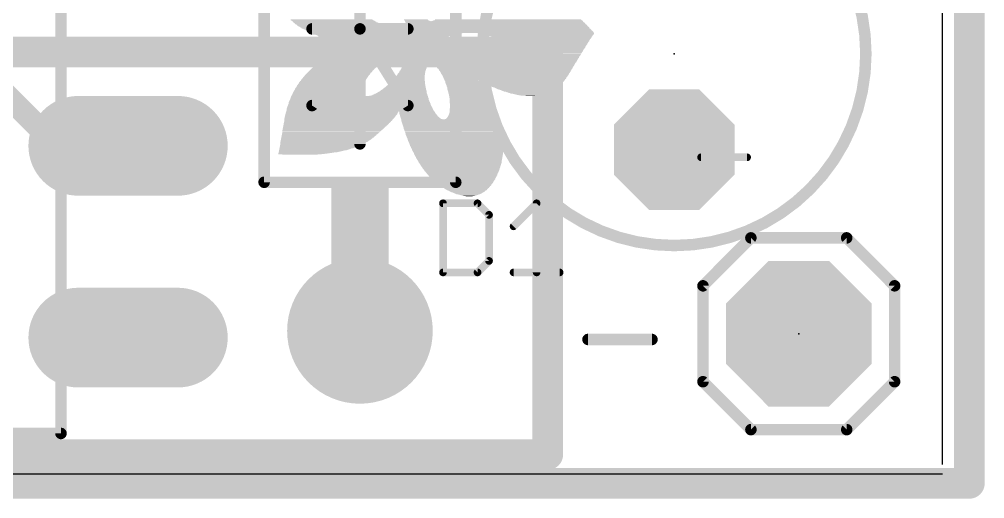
# Model space of a CAD drawing. Extents: x -0.5 to 33.7, y -0.3 to 25.8.
# Drawn here: x 20.94 to 33.73, y -0.33 to 6.02 of the extents above; entities that cross this region are included whole.
import ezdxf

# ---------------------------------------------------------------- set-up
doc = ezdxf.new("R2010")
doc.units = 0
for name, color, linetype in [('1', 12, 'CONTINUOUS'), ('16', 132, 'CONTINUOUS'), ('17', 110, 'CONTINUOUS'), ('20', 53, 'CONTINUOUS'), ('200', 4, 'CONTINUOUS'), ('21', 253, 'CONTINUOUS'), ('23', 53, 'CONTINUOUS'), ('25', 253, 'CONTINUOUS')]:
    doc.layers.add(name, color=color, linetype=linetype)

# ---------------------------------------------------------------- blocks, each defined once
blk = doc.blocks.new('RECT')
blk.add_solid([(-0.5, -0.5), (0.5, -0.5), (-0.5, 0.5), (0.5, 0.5)])
blk = doc.blocks.new('OCTAGONP')
at = {"const_width": 0.5}
blk.add_lwpolyline([(-0.25, -0.1036), (-0.25, 0.1036), (-0.1036, 0.25), (0.1036, 0.25), (0.25, 0.1036), (0.25, -0.1036), (0.1036, -0.25), (-0.1036, -0.25), (-0.25, -0.1036), (-0.25, 0.1036)], dxfattribs=at)
blk = doc.blocks.new('ROUNDP')
at = {"const_width": 0.5}
blk.add_lwpolyline([(0, -0.25, 1), (0, 0.25, 1), (0, -0.25)], format="xyb", dxfattribs=at)
blk = doc.blocks.new('LONGP100')
at = {"const_width": 1}
blk.add_lwpolyline([(-0.5, 0), (0.5, 0)], dxfattribs=at)
at = {"const_width": 0.5}
for points in [[(-0.5, 0.25, 1), (-0.5, -0.25)], [(0.5, -0.25, 1), (0.5, 0.25)]]:
    blk.add_lwpolyline(points, format="xyb", dxfattribs=at)

msp = doc.modelspace()

# ---------------------------------------------------------------- linework, layer by layer
at = {"layer": '1'}
for points, const_width in [([(33.528, 7.366), (33.528, -0.127)], 0.4064), ([(20.193, 5.588), (21.463, 4.318)], 0.3048), ([(22.4028, 4.318), (22.3774, 4.3434)], 0.3048), ([(21.463, 4.318), (22.4028, 4.318)], 0.3048), ([(22.4028, 4.318), (22.606, 4.318)], 0.3048), ([(33.528, -0.127), (-0.254, -0.127)], 0.4064)]:
    msp.add_lwpolyline(points, dxfattribs=dict(at, const_width=const_width))
for points, const_width in [([(22.4313, 4.3973, 1), (22.3235, 4.2895)], 0.1524), ([(21.463, 4.3942, 1), (21.463, 4.2418)], 0.1524), ([(21.4091, 4.2641, 1), (21.5169, 4.3719)], 0.1524), ([(22.4028, 4.3942, 1), (22.4028, 4.2418)], 0.1524), ([(22.3489, 4.2641, 1), (22.4567, 4.3719)], 0.1524), ([(22.4028, 4.2418, 1), (22.4028, 4.3942)], 0.1524), ([(22.606, 4.2418, 1), (22.606, 4.3942)], 0.1524), ([(33.528, -0.2286, 1), (33.528, -0.0254)], 0.2032), ([(33.4264, -0.127, 1), (33.6296, -0.127)], 0.2032)]:
    msp.add_lwpolyline(points, format="xyb", dxfattribs=dict(at, const_width=const_width))
at = {"layer": '16', "const_width": 0.4064}
for points in [[(8.89, 5.588), (27.94, 5.588)], [(27.94, 5.588), (27.94, 0.254)], [(27.94, 0.254), (8.89, 0.254)]]:
    msp.add_lwpolyline(points, dxfattribs=at)
at = {"layer": '16', "const_width": 0.2032}
for points in [[(28.0416, 5.588, 1), (27.8384, 5.588)], [(27.94, 5.4864, 1), (27.94, 5.6896)], [(27.94, 0.1524, 1), (27.94, 0.3556)], [(27.8384, 0.254, 1), (28.0416, 0.254)]]:
    msp.add_lwpolyline(points, format="xyb", dxfattribs=at)
at = {"layer": '20'}
for p, q in [((33.1712, 0.124), (33.1712, 6.6404)), ((-0.0762, 0), (33.1724, 0))]:
    msp.add_line(p, q, dxfattribs=at)
at = {"layer": '21', "const_width": 0.1524}
for points in [[(21.4884, 0.5334), (21.4884, 10.6934)], [(24.1808, 3.8608), (24.1808, 7.9248)], [(26.7208, 7.9248), (26.7208, 3.8608)], [(25.4508, 6.5278), (25.4508, 5.8928)], [(24.8158, 4.8768), (25.4508, 5.8928)], [(25.4508, 5.8928), (24.8158, 5.8928)], [(25.4508, 5.8928), (25.4508, 4.3688)], [(25.4508, 5.8928), (26.0858, 4.8768)], [(26.0858, 5.8928), (25.4508, 5.8928)], [(26.0858, 4.8768), (24.8158, 4.8768)], [(24.1808, 3.8608), (26.7208, 3.8608)], [(30.6324, 3.1242), (29.9974, 2.4892)], [(30.6324, 3.1242), (31.9024, 3.1242)], [(31.9024, 3.1242), (32.5374, 2.4892)], [(29.9974, 2.4892), (29.9974, 1.2192)], [(32.5374, 2.4892), (32.5374, 1.2192)], [(28.4734, 1.7785), (29.3208, 1.7785)], [(29.9974, 1.2192), (30.6324, 0.5842)], [(32.5374, 1.2192), (31.9024, 0.5842)], [(31.9024, 0.5842), (30.6324, 0.5842)], [(21.4884, 0.5334), (19.5834, 0.5334)]]:
    msp.add_lwpolyline(points, dxfattribs=at)
at = {"layer": '21'}
for points, const_width in [([(29.6164, 3.0226, 1), (29.6164, 8.1026, 1), (29.6164, 3.0226)], 0.1524), ([(24.8158, 5.9309, 1), (24.8158, 5.8547)], 0.0762), ([(25.4889, 5.8928, 1), (25.4127, 5.8928)], 0.0762), ([(25.4831, 5.913, 1), (25.4185, 5.8726)], 0.0762), ([(25.4508, 5.9309, 1), (25.4508, 5.8547)], 0.0762), ([(25.4127, 5.8928, 1), (25.4889, 5.8928)], 0.0762), ([(25.4831, 5.8726, 1), (25.4185, 5.913)], 0.0762), ([(25.4508, 5.8547, 1), (25.4508, 5.9309)], 0.0762), ([(26.0858, 5.8547, 1), (26.0858, 5.9309)], 0.0762), ([(24.8158, 4.9149, 1), (24.8158, 4.8387)], 0.0762), ([(24.7835, 4.897, 1), (24.8481, 4.8566)], 0.0762), ([(26.0535, 4.8566, 1), (26.1181, 4.897)], 0.0762), ([(26.0858, 4.8387, 1), (26.0858, 4.9149)], 0.0762), ([(25.4127, 4.3688, 1), (25.4889, 4.3688)], 0.0762), ([(24.1808, 3.8989, 1), (24.1808, 3.8227)], 0.0762), ([(24.1427, 3.8608, 1), (24.2189, 3.8608)], 0.0762), ([(26.6827, 3.8608, 1), (26.7589, 3.8608)], 0.0762), ([(26.7208, 3.8227, 1), (26.7208, 3.8989)], 0.0762), ([(30.6324, 3.1623, 1), (30.6324, 3.0861)], 0.0762), ([(30.6593, 3.0973, 1), (30.6055, 3.1511)], 0.0762), ([(31.9293, 3.1511, 1), (31.8755, 3.0973)], 0.0762), ([(31.9024, 3.0861, 1), (31.9024, 3.1623)], 0.0762), ([(30.0355, 2.4892, 1), (29.9593, 2.4892)], 0.0762), ([(32.5755, 2.4892, 1), (32.4993, 2.4892)], 0.0762), ([(29.9705, 2.5161, 1), (30.0243, 2.4623)], 0.0762), ([(32.5105, 2.4623, 1), (32.5643, 2.5161)], 0.0762), ([(28.4734, 1.8166, 1), (28.4734, 1.7404)], 0.0762), ([(29.3208, 1.7404, 1), (29.3208, 1.8166)], 0.0762), ([(30.0243, 1.2461, 1), (29.9705, 1.1923)], 0.0762), ([(32.5643, 1.1923, 1), (32.5105, 1.2461)], 0.0762), ([(29.9593, 1.2192, 1), (30.0355, 1.2192)], 0.0762), ([(32.4993, 1.2192, 1), (32.5755, 1.2192)], 0.0762), ([(30.6324, 0.6223, 1), (30.6324, 0.5461)], 0.0762), ([(30.6055, 0.5573, 1), (30.6593, 0.6111)], 0.0762), ([(31.8755, 0.6111, 1), (31.9293, 0.5573)], 0.0762), ([(31.9024, 0.5461, 1), (31.9024, 0.6223)], 0.0762), ([(21.4503, 0.5334, 1), (21.5265, 0.5334)], 0.0762), ([(21.4884, 0.4953, 1), (21.4884, 0.5715)], 0.0762)]:
    msp.add_lwpolyline(points, format="xyb", dxfattribs=dict(at, const_width=const_width))
at = {"layer": '23'}
for p in [(25.4508, 5.8928), (29.6164, 5.5626), (31.2674, 1.8542)]:
    msp.add_point(p, dxfattribs=at)
at = {"layer": '25', "const_width": 0.1016}
for points in [[(29.972, 4.1914), (30.5821, 4.1914)], [(26.5516, 3.5822), (26.5516, 2.667)], [(27.0092, 3.5822), (26.5516, 3.5822)], [(27.1617, 3.4297), (27.0092, 3.5822)], [(27.4871, 3.2771), (27.7921, 3.5822)], [(27.7921, 3.5822), (27.7921, 2.667)], [(27.1617, 2.8195), (27.1617, 3.4297)], [(27.0092, 2.667), (27.1617, 2.8195)], [(26.5516, 2.667), (27.0092, 2.667)], [(27.4871, 2.667), (28.0972, 2.667)]]:
    msp.add_lwpolyline(points, dxfattribs=at)
at = {"layer": '25', "const_width": 0.0508}
for points in [[(29.972, 4.2168, 1), (29.972, 4.166)], [(30.5821, 4.166, 1), (30.5821, 4.2168)], [(26.577, 3.5822, 1), (26.5262, 3.5822)], [(26.5516, 3.6076, 1), (26.5516, 3.5568)], [(27.0271, 3.6001, 1), (26.9912, 3.5642)], [(27.0092, 3.5568, 1), (27.0092, 3.6076)], [(27.8175, 3.5822, 1), (27.7667, 3.5822)], [(27.8101, 3.5642, 1), (27.7742, 3.6001)], [(27.1871, 3.4297, 1), (27.1363, 3.4297)], [(27.1437, 3.4117, 1), (27.1796, 3.4476)], [(27.4691, 3.2951, 1), (27.505, 3.2592)], [(27.1363, 2.8195, 1), (27.1871, 2.8195)], [(27.1796, 2.8016, 1), (27.1437, 2.8375)], [(26.5516, 2.6924, 1), (26.5516, 2.6416)], [(26.5262, 2.667, 1), (26.577, 2.667)], [(26.9912, 2.685, 1), (27.0271, 2.649)], [(27.0092, 2.6416, 1), (27.0092, 2.6924)], [(27.4871, 2.6924, 1), (27.4871, 2.6416)], [(27.7667, 2.667, 1), (27.8175, 2.667)], [(28.0972, 2.6416, 1), (28.0972, 2.6924)]]:
    msp.add_lwpolyline(points, format="xyb", dxfattribs=at)

# ---------------------------------------------------------------- block references
at = {"layer": '17'}
for name, p, xscale, yscale, rotation in [('LONGP100', (22.3774, 4.3434), 1.3208, 1.3208, 180), ('LONGP100', (22.3774, 4.3434), 1.3208, 1.3208, 180), ('OCTAGONP', (29.6164, 4.2926), 1.6002, 1.6002, 270), ('OCTAGONP', (29.6164, 4.2926), 1.6002, 1.6002, 270), ('ROUNDP', (25.4508, 1.8928), 1.9304, 1.9304, 270), ('ROUNDP', (25.4508, 1.8928), 1.9304, 1.9304, 270), ('LONGP100', (22.3774, 1.8034), 1.3208, 1.3208, 180), ('LONGP100', (22.3774, 1.8034), 1.3208, 1.3208, 180)]:
    msp.add_blockref(name, p, dxfattribs=dict(at, xscale=xscale, yscale=yscale, rotation=rotation))
at = {"layer": '17', "xscale": 1.9304, "yscale": 1.9304}
msp.add_blockref('OCTAGONP', (31.2674, 1.8542), dxfattribs=at)
msp.add_blockref('OCTAGONP', (31.2674, 1.8542), dxfattribs=at)
at = {"layer": '200', "yscale": 0.0038}
for p, xscale in [((25.0718, 6.0173), 1.082), ((25.0775, 6.0135), 1.0858), ((26.1919, 6.0173), 0.3124), ((26.1938, 6.0135), 0.3162), ((27.415, 6.0135), 1.943), ((27.4149, 6.0173), 1.9354), ((25.0794, 6.0097), 1.0896), ((25.0851, 6.0059), 1.0934), ((25.0908, 6.0021), 1.0972), ((25.0947, 5.9983), 1.0972), ((25.1023, 5.9945), 1.0972), ((25.108, 5.9907), 1.101), ((25.1137, 5.9869), 1.1048), ((25.1175, 5.9831), 1.1048), ((25.1232, 5.9792), 1.1086), ((25.1289, 5.9754), 1.1126), ((25.1347, 5.9716), 1.1162), ((25.1404, 5.9678), 1.12), ((25.148, 5.964), 1.12), ((25.1537, 5.9602), 1.1238), ((25.1594, 5.9564), 1.1278), ((25.1651, 5.9526), 1.1316), ((25.1727, 5.9488), 1.1316), ((25.1784, 5.945), 1.1354), ((25.1861, 5.9411), 1.143), ((25.1937, 5.9373), 1.143), ((25.1994, 5.9335), 1.1468), ((25.2089, 5.9297), 1.1506), ((25.2146, 5.9259), 1.1544), ((25.2242, 5.9221), 1.1582), ((25.2337, 5.9183), 1.162), ((25.2413, 5.9145), 1.1696), ((25.2509, 5.9107), 1.1734), ((25.2623, 5.9069), 1.181), ((25.2718, 5.903), 1.1924), ((25.2832, 5.8992), 1.2002), ((25.2966, 5.8954), 1.2114), ((25.3118, 5.8916), 1.2268), ((26.6072, 5.8878), 3.8024), ((26.6148, 5.884), 3.7948), ((27.2492, 5.8916), 2.5108), ((27.2549, 5.8954), 2.4918), ((27.2568, 5.8992), 2.4802), ((27.2587, 5.903), 2.4688), ((27.2606, 5.9069), 2.4574), ((27.2625, 5.9107), 2.4536), ((26.1976, 6.0097), 0.3162), ((27.2625, 5.9145), 2.446), ((26.2014, 6.0059), 0.3162), ((26.2033, 6.0021), 0.32), ((27.2625, 5.9183), 2.4384), ((26.2091, 5.9983), 0.3314), ((27.2282, 5.9907), 2.3622), ((27.2606, 5.9259), 2.427), ((27.2625, 5.9221), 2.4308), ((26.2186, 5.9945), 0.3428), ((27.232, 5.9869), 2.3622), ((27.2339, 5.9831), 2.366), ((27.2358, 5.9792), 2.3698), ((27.2568, 5.9373), 2.4118), ((27.2587, 5.9335), 2.4156), ((27.2606, 5.9297), 2.4194), ((27.2397, 5.9754), 2.3698), ((27.2416, 5.9716), 2.3736), ((27.2435, 5.9678), 2.3774), ((27.2454, 5.964), 2.3812), ((27.2473, 5.9602), 2.385), ((27.2492, 5.9564), 2.3888), ((27.2511, 5.9526), 2.3926), ((27.253, 5.9488), 2.3964), ((27.2549, 5.945), 2.4002), ((27.2568, 5.9411), 2.404), ((27.4016, 5.9945), 2.0078), ((27.4092, 5.9983), 1.985), ((27.4111, 6.0021), 1.9736), ((27.413, 6.0059), 1.9622), ((27.4149, 6.0097), 1.9508), ((26.6205, 5.8802), 3.791), ((26.6263, 5.8764), 3.787), ((26.6339, 5.8726), 3.7794), ((26.6396, 5.8688), 3.7756), ((26.6472, 5.8649), 3.768), ((26.6529, 5.8611), 3.7642), ((26.6606, 5.8573), 3.7566), ((26.6663, 5.8535), 3.7528), ((26.672, 5.8497), 3.749), ((26.6758, 5.8459), 3.7414), ((26.6815, 5.8421), 3.7376), ((25.8414, 5.8383), 2.0422), ((25.8204, 5.8345), 1.9774), ((25.8071, 5.8307), 1.9354), ((25.7976, 5.8268), 1.9088), ((25.79, 5.823), 1.8782), ((25.7862, 5.8192), 1.8554), ((25.7823, 5.8154), 1.8326), ((25.7785, 5.8116), 1.8098), ((25.7747, 5.8078), 1.7946), ((25.7709, 5.804), 1.7716), ((25.7709, 5.8002), 1.7564), ((25.7671, 5.7964), 1.7412), ((25.7652, 5.7926), 1.722), ((25.7633, 5.7887), 1.7106), ((25.7633, 5.7849), 1.6954), ((25.7614, 5.7811), 1.684), ((25.7595, 5.7773), 1.6726), ((25.7595, 5.7735), 1.6572), ((25.7576, 5.7697), 1.6458), ((25.7576, 5.7659), 1.6382), ((25.7557, 5.7621), 1.6268), ((25.7557, 5.7583), 1.6192), ((27.754, 5.8383), 1.6002), ((27.7807, 5.8345), 1.5468), ((27.7978, 5.8307), 1.5126), ((27.8093, 5.8268), 1.4896), ((27.8188, 5.823), 1.463), ((27.8245, 5.8192), 1.444), ((27.8302, 5.8154), 1.425), ((27.8379, 5.8116), 1.4096), ((27.8417, 5.8078), 1.3944), ((27.8473, 5.804), 1.3754), ((27.8493, 5.8002), 1.3638), ((27.855, 5.7964), 1.3524), ((27.8588, 5.7926), 1.3372), ((27.8607, 5.7887), 1.3258), ((27.8645, 5.7849), 1.3182), ((27.8664, 5.7811), 1.3068), ((27.8683, 5.7773), 1.2954), ((27.8721, 5.7735), 1.2878), ((27.874, 5.7697), 1.2764), ((27.874, 5.7659), 1.2688), ((27.8779, 5.7621), 1.261), ((27.8779, 5.7583), 1.2534), ((25.7576, 5.7545), 1.6078), ((25.7576, 5.7506), 1.6002), ((25.7576, 5.7468), 1.5924), ((25.7576, 5.743), 1.5848), ((25.7557, 5.7392), 1.581), ((25.7557, 5.7354), 1.5734), ((25.7576, 5.7316), 1.5696), ((25.7576, 5.7278), 1.562), ((25.7576, 5.724), 1.5544), ((25.7595, 5.7202), 1.5506), ((25.7595, 5.7164), 1.5506), ((25.7595, 5.7125), 1.543), ((25.7614, 5.7087), 1.5392), ((25.7614, 5.7049), 1.5392), ((25.7633, 5.7011), 1.5354), ((25.7633, 5.6973), 1.5354), ((25.7652, 5.6935), 1.5316), ((25.7652, 5.6897), 1.5316), ((25.7671, 5.6859), 1.5278), ((25.769, 5.6821), 1.5316), ((25.7709, 5.6783), 1.5278), ((25.7709, 5.6744), 1.5278), ((25.7728, 5.6706), 1.5316), ((25.7766, 5.6668), 1.5316), ((25.7766, 5.663), 1.5316), ((25.7785, 5.6592), 1.5354), ((25.7804, 5.6554), 1.5392), ((25.7842, 5.6516), 1.5392), ((25.7862, 5.6478), 1.543), ((25.7881, 5.644), 1.5468), ((25.79, 5.6402), 1.5506), ((25.7938, 5.6363), 1.5582), ((25.7957, 5.6325), 1.562), ((25.7995, 5.6287), 1.5696), ((27.8283, 5.6287), 1.1926), ((27.8321, 5.6325), 1.185), ((27.836, 5.6363), 1.1848), ((27.8398, 5.6402), 1.1848), ((27.8779, 5.7545), 1.2458), ((27.8436, 5.644), 1.1772), ((27.8798, 5.7506), 1.242), ((27.8474, 5.6478), 1.1772), ((27.8797, 5.7468), 1.2344), ((27.8493, 5.6516), 1.1734), ((27.8797, 5.743), 1.2268), ((27.8531, 5.6554), 1.1734), ((27.8816, 5.7392), 1.223), ((27.8569, 5.663), 1.1734), ((27.8569, 5.6592), 1.1734), ((27.8816, 5.7354), 1.2154), ((27.8816, 5.7316), 1.2154), ((27.8607, 5.6668), 1.1734), ((27.8816, 5.7278), 1.2078), ((27.8797, 5.724), 1.204), ((27.8645, 5.6744), 1.1734), ((27.8626, 5.6706), 1.1696), ((27.8702, 5.6859), 1.1772), ((27.8683, 5.6821), 1.1734), ((27.8683, 5.6783), 1.1734), ((27.8817, 5.7202), 1.2), ((27.8798, 5.7164), 1.1962), ((27.8798, 5.7125), 1.1886), ((27.8798, 5.7087), 1.1886), ((27.8779, 5.7049), 1.1848), ((27.8779, 5.7011), 1.1848), ((27.876, 5.6973), 1.181), ((27.8741, 5.6935), 1.1772), ((27.8741, 5.6897), 1.1772), ((25.3823, 5.503), 0.8496), ((25.3861, 5.5068), 0.8496), ((25.3918, 5.5106), 0.8534), ((25.3994, 5.5182), 0.861), ((25.3975, 5.5144), 0.8572), ((25.4052, 5.522), 0.8648), ((25.4147, 5.5297), 0.8762), ((25.4109, 5.5259), 0.8686), ((25.4185, 5.5335), 0.8762), ((25.428, 5.5411), 0.8878), ((25.4242, 5.5373), 0.88), ((25.4337, 5.5449), 0.8916), ((25.4451, 5.5525), 0.9068), ((25.4413, 5.5487), 0.8992), ((25.4566, 5.5601), 0.922), ((25.4528, 5.5563), 0.9144), ((25.4661, 5.564), 0.9334), ((25.4738, 5.5678), 0.9486), ((25.8795, 5.5716), 1.7526), ((25.8605, 5.5792), 1.7144), ((25.87, 5.5754), 1.7334), ((25.8395, 5.5906), 1.665), ((25.8471, 5.5868), 1.6802), ((25.8547, 5.583), 1.6954), ((25.8147, 5.6097), 1.6078), ((25.8204, 5.6059), 1.6192), ((25.8243, 5.6021), 1.6268), ((25.83, 5.5982), 1.6382), ((25.8357, 5.5944), 1.6496), ((25.8052, 5.6211), 1.5812), ((25.809, 5.6173), 1.5888), ((25.8128, 5.6135), 1.5964), ((25.8014, 5.6249), 1.5734), ((26.392, 5.5678), 0.7886), ((26.4148, 5.564), 0.8114), ((27.1996, 5.5601), 2.366), ((27.1996, 5.5563), 2.3584), ((27.1997, 5.5525), 2.3506), ((27.2016, 5.5487), 2.3468), ((27.2016, 5.5449), 2.3392), ((27.2035, 5.5411), 2.3354), ((27.2016, 5.5373), 2.3316), ((27.2016, 5.5335), 2.324), ((27.2016, 5.5297), 2.324), ((27.2016, 5.5259), 2.3164), ((27.1997, 5.522), 2.3126), ((27.1997, 5.5182), 2.3126), ((27.1978, 5.5144), 2.3088), ((27.1958, 5.503), 2.2974), ((27.1997, 5.5106), 2.305), ((27.1978, 5.5068), 2.3012), ((27.6854, 5.564), 1.3944), ((27.7064, 5.5678), 1.3602), ((27.7198, 5.5716), 1.3334), ((27.7331, 5.5754), 1.3144), ((27.7445, 5.5792), 1.2992), ((27.754, 5.583), 1.2802), ((27.7616, 5.5868), 1.2726), ((27.7693, 5.5906), 1.2572), ((27.7769, 5.5944), 1.2496), ((27.7845, 5.5982), 1.242), ((27.7902, 5.6021), 1.2306), ((27.7978, 5.6059), 1.223), ((27.8035, 5.6097), 1.2192), ((27.8073, 5.6135), 1.2116), ((27.815, 5.6173), 1.2038), ((27.8169, 5.6211), 1.2), ((27.8226, 5.6249), 1.1962), ((25.2356, 5.3735), 0.8382), ((25.2394, 5.3773), 0.8382), ((25.2451, 5.3811), 0.8344), ((25.2489, 5.3849), 0.8344), ((25.2527, 5.3887), 0.8344), ((25.2565, 5.3925), 0.8344), ((25.2604, 5.3963), 0.8342), ((25.2642, 5.4001), 0.8344), ((25.2699, 5.4039), 0.8306), ((25.2737, 5.4077), 0.8306), ((25.2775, 5.4116), 0.8306), ((25.2813, 5.4154), 0.8306), ((25.287, 5.4192), 0.8268), ((25.2908, 5.423), 0.8268), ((25.2947, 5.4268), 0.8266), ((25.2985, 5.4306), 0.8266), ((25.3023, 5.4344), 0.8266), ((25.308, 5.4382), 0.823), ((25.3137, 5.442), 0.8268), ((25.3175, 5.4458), 0.8268), ((25.3213, 5.4497), 0.8268), ((25.3251, 5.4535), 0.8268), ((25.3289, 5.4573), 0.8268), ((25.3347, 5.4611), 0.8304), ((25.3385, 5.4649), 0.8304), ((25.3423, 5.4687), 0.8306), ((25.3461, 5.4725), 0.8306), ((25.3518, 5.4763), 0.8344), ((25.3556, 5.4801), 0.8344), ((25.3613, 5.4839), 0.8382), ((25.3651, 5.4878), 0.8382), ((25.3689, 5.4916), 0.8382), ((25.3766, 5.4992), 0.8458), ((25.3747, 5.4954), 0.842), ((26.1672, 5.3735), 0.3314), ((26.171, 5.3811), 0.3314), ((26.1691, 5.3773), 0.3276), ((26.1729, 5.3849), 0.3276), ((26.1767, 5.3925), 0.3276), ((26.1767, 5.3887), 0.3276), ((26.1824, 5.4001), 0.3314), ((26.1805, 5.3963), 0.3276), ((26.19, 5.4116), 0.339), ((26.1881, 5.4077), 0.3352), ((26.1862, 5.4039), 0.3314), ((26.1938, 5.4154), 0.339), ((26.1977, 5.4192), 0.3466), ((27.1635, 5.4268), 2.2706), ((26.2053, 5.423), 0.3542), ((27.1692, 5.4382), 2.2744), ((27.1673, 5.4344), 2.2706), ((27.1673, 5.4306), 2.2706), ((27.1749, 5.4497), 2.2784), ((27.173, 5.4458), 2.2746), ((27.173, 5.442), 2.2746), ((27.1806, 5.4649), 2.2822), ((27.1806, 5.4611), 2.2822), ((27.1787, 5.4573), 2.2784), ((27.1787, 5.4535), 2.2784), ((27.1882, 5.4839), 2.2898), ((27.1882, 5.4801), 2.2898), ((27.1863, 5.4763), 2.286), ((27.1863, 5.4725), 2.286), ((27.1844, 5.4687), 2.2822), ((27.1958, 5.4992), 2.2974), ((27.1939, 5.4954), 2.2936), ((27.1939, 5.4916), 2.2936), ((27.192, 5.4878), 2.2898), ((27.354, 5.423), 1.8896), ((27.3578, 5.4192), 1.8744), ((27.3597, 5.4154), 1.863), ((27.3635, 5.4116), 1.8554), ((27.3635, 5.4077), 1.8478), ((27.3673, 5.4039), 1.8402), ((27.3673, 5.4001), 1.8326), ((27.3673, 5.3963), 1.825), ((27.3692, 5.3925), 1.8212), ((27.3692, 5.3887), 1.8136), ((27.3711, 5.3849), 1.8098), ((27.3711, 5.3811), 1.8022), ((27.3711, 5.3773), 1.7944), ((27.373, 5.3735), 1.7906), ((25.1213, 5.2477), 0.8534), ((25.1251, 5.2515), 0.8534), ((25.1289, 5.2553), 0.8534), ((25.1308, 5.2592), 0.8496), ((25.1346, 5.263), 0.8496), ((25.1384, 5.2668), 0.8496), ((25.1423, 5.2744), 0.8496), ((25.1423, 5.2706), 0.8496), ((25.1461, 5.2782), 0.8496), ((25.1499, 5.282), 0.8496), ((25.1537, 5.2858), 0.8496), ((25.1556, 5.2896), 0.8458), ((25.1594, 5.2934), 0.8458), ((25.1632, 5.2973), 0.8458), ((25.167, 5.3011), 0.8458), ((25.1708, 5.3049), 0.8458), ((25.1727, 5.3087), 0.842), ((25.1765, 5.3125), 0.842), ((25.1803, 5.3163), 0.842), ((25.1842, 5.3201), 0.842), ((25.188, 5.3239), 0.842), ((25.1918, 5.3277), 0.842), ((25.1956, 5.3315), 0.842), ((25.1975, 5.3354), 0.8382), ((25.2013, 5.3392), 0.8382), ((25.2051, 5.343), 0.8382), ((25.2089, 5.3468), 0.8382), ((25.2127, 5.3506), 0.8382), ((25.2165, 5.3544), 0.8382), ((25.2203, 5.3582), 0.8382), ((25.2242, 5.362), 0.8382), ((25.228, 5.3658), 0.8382), ((25.2318, 5.3696), 0.8382), ((26.1119, 5.2477), 0.3962), ((26.1138, 5.2515), 0.3924), ((26.1157, 5.2553), 0.3886), ((26.1176, 5.263), 0.3848), ((26.1176, 5.2592), 0.3848), ((26.1195, 5.2668), 0.381), ((26.1214, 5.2706), 0.3772), ((26.1233, 5.2744), 0.3734), ((26.1271, 5.282), 0.3734), ((26.1252, 5.2782), 0.3696), ((26.129, 5.2858), 0.3696), ((26.131, 5.2896), 0.3656), ((26.1329, 5.2973), 0.3618), ((26.1329, 5.2934), 0.3618), ((26.1348, 5.3011), 0.358), ((26.1367, 5.3049), 0.3542), ((26.1386, 5.3125), 0.3504), ((26.1386, 5.3087), 0.3504), ((26.1424, 5.3163), 0.3504), ((26.1443, 5.3239), 0.3466), ((26.1443, 5.3201), 0.3466), ((26.1462, 5.3277), 0.3428), ((26.15, 5.3354), 0.3428), ((26.1481, 5.3315), 0.339), ((26.1519, 5.3392), 0.339), ((26.1538, 5.3468), 0.3352), ((26.1538, 5.343), 0.3352), ((26.1576, 5.3544), 0.3352), ((26.1576, 5.3506), 0.3352), ((26.1595, 5.3582), 0.3314), ((26.1634, 5.3658), 0.3314), ((26.1634, 5.362), 0.3314), ((26.1653, 5.3696), 0.3276), ((27.373, 5.3696), 1.783), ((27.3749, 5.3658), 1.7792), ((27.3749, 5.362), 1.7716), ((27.3749, 5.3582), 1.764), ((27.3749, 5.3544), 1.764), ((27.3749, 5.3506), 1.7564), ((27.3768, 5.3468), 1.7526), ((27.3749, 5.343), 1.7488), ((27.3749, 5.3392), 1.7412), ((27.3768, 5.3354), 1.7374), ((27.3768, 5.3315), 1.7298), ((27.3768, 5.3277), 1.7298), ((27.3768, 5.3239), 1.7222), ((27.3749, 5.3201), 1.7184), ((27.3769, 5.3163), 1.7144), ((27.3768, 5.3125), 1.7068), ((27.3768, 5.3087), 1.7068), ((27.3768, 5.3049), 1.6992), ((27.3749, 5.3011), 1.6954), ((27.3768, 5.2973), 1.6916), ((27.3768, 5.2934), 1.684), ((27.3768, 5.2896), 1.684), ((27.3768, 5.2858), 1.6764), ((27.3749, 5.282), 1.6726), ((27.3768, 5.2782), 1.6688), ((27.3749, 5.2744), 1.665), ((27.3749, 5.2706), 1.6574), ((27.3749, 5.2668), 1.6574), ((27.3749, 5.263), 1.6498), ((27.373, 5.2592), 1.646), ((27.3749, 5.2553), 1.6422), ((27.373, 5.2515), 1.6382), ((27.373, 5.2477), 1.6306), ((25.0432, 5.1182), 0.88), ((25.047, 5.1258), 0.88), ((25.047, 5.122), 0.88), ((25.0489, 5.1296), 0.8762), ((25.0528, 5.1372), 0.8762), ((25.0528, 5.1334), 0.8762), ((25.0547, 5.141), 0.8724), ((25.0585, 5.1487), 0.8724), ((25.0585, 5.1449), 0.8724), ((25.0623, 5.1525), 0.8724), ((25.0661, 5.1601), 0.8724), ((25.0642, 5.1563), 0.8686), ((25.068, 5.1639), 0.8686), ((25.0718, 5.1715), 0.8686), ((25.0699, 5.1677), 0.8648), ((25.0737, 5.1753), 0.8648), ((25.0775, 5.183), 0.8648), ((25.0775, 5.1791), 0.8648), ((25.0813, 5.1868), 0.8648), ((25.0832, 5.1906), 0.861), ((25.087, 5.1982), 0.861), ((25.087, 5.1944), 0.861), ((25.0908, 5.202), 0.861), ((25.0946, 5.2058), 0.861), ((25.0965, 5.2096), 0.8572), ((25.0985, 5.2134), 0.861), ((25.1004, 5.2172), 0.8572), ((25.1042, 5.2211), 0.8572), ((25.108, 5.2287), 0.8572), ((25.108, 5.2249), 0.8572), ((25.1118, 5.2325), 0.8572), ((25.1137, 5.2363), 0.8534), ((25.1175, 5.2401), 0.8534), ((25.1213, 5.2439), 0.8534), ((26.0509, 5.1182), 0.541), ((26.0547, 5.122), 0.5334), ((26.0566, 5.1258), 0.5296), ((26.0586, 5.1296), 0.5256), ((26.0586, 5.1334), 0.518), ((26.0605, 5.1372), 0.5142), ((26.0624, 5.141), 0.5104), ((26.0643, 5.1449), 0.5066), ((26.0681, 5.1487), 0.499), ((26.07, 5.1525), 0.4952), ((26.0719, 5.1563), 0.4914), ((26.0719, 5.1601), 0.4838), ((26.0738, 5.1639), 0.48), ((26.0757, 5.1677), 0.4762), ((26.0776, 5.1715), 0.4724), ((26.0795, 5.1753), 0.4686), ((26.0814, 5.1791), 0.4648), ((26.0833, 5.183), 0.461), ((26.0852, 5.1868), 0.4572), ((26.0871, 5.1906), 0.4534), ((26.089, 5.1944), 0.4496), ((26.0909, 5.1982), 0.4458), ((26.091, 5.202), 0.438), ((26.0929, 5.2058), 0.4342), ((26.0948, 5.2096), 0.4304), ((26.0967, 5.2134), 0.4266), ((26.0986, 5.2172), 0.4228), ((26.1005, 5.2211), 0.419), ((26.1024, 5.2249), 0.4152), ((26.1043, 5.2325), 0.4114), ((26.1043, 5.2287), 0.4114), ((26.1062, 5.2363), 0.4076), ((26.1081, 5.2401), 0.4038), ((26.11, 5.2439), 0.4), ((27.373, 5.2439), 1.6306), ((27.373, 5.2401), 1.623), ((27.3711, 5.2363), 1.6192), ((27.373, 5.2325), 1.6154), ((27.3711, 5.2287), 1.6116), ((27.3692, 5.2249), 1.6078), ((27.3692, 5.2211), 1.6002), ((27.3692, 5.2172), 1.6002), ((27.3692, 5.2134), 1.5926), ((26.7977, 5.2096), 0.4496), ((26.7996, 5.2058), 0.4534), ((26.8034, 5.202), 0.4534), ((26.8034, 5.1982), 0.4534), ((26.8072, 5.1944), 0.4534), ((26.8091, 5.1906), 0.4572), ((26.8091, 5.1868), 0.4572), ((26.8129, 5.183), 0.4572), ((26.8129, 5.1791), 0.4572), ((26.8148, 5.1753), 0.461), ((26.8167, 5.1715), 0.4572), ((26.8186, 5.1677), 0.461), ((26.8225, 5.1639), 0.461), ((26.8225, 5.1601), 0.461), ((26.8244, 5.1563), 0.4648), ((26.8263, 5.1525), 0.461), ((26.8282, 5.1487), 0.4648), ((26.8282, 5.1449), 0.4648), ((26.832, 5.141), 0.4648), ((26.832, 5.1372), 0.4648), ((26.8339, 5.1334), 0.4686), ((26.8339, 5.1296), 0.4686), ((26.8377, 5.1258), 0.4686), ((26.8377, 5.122), 0.4686), ((26.8396, 5.1182), 0.4724), ((27.5959, 5.2096), 1.1316), ((27.5978, 5.2058), 1.1202), ((27.5997, 5.202), 1.1086), ((27.6016, 5.1982), 1.1048), ((27.6035, 5.1944), 1.0934), ((27.6054, 5.1906), 1.082), ((27.6073, 5.1868), 1.0706), ((27.6092, 5.183), 1.0592), ((27.6111, 5.1791), 1.0478), ((27.6131, 5.1753), 1.0362), ((27.615, 5.1715), 1.0248), ((27.6188, 5.1677), 1.0096), ((27.6207, 5.1639), 0.9982), ((27.6226, 5.1601), 0.9866), ((27.6245, 5.1563), 0.9752), ((27.6264, 5.1525), 0.9638), ((27.6283, 5.1487), 0.9524), ((27.6302, 5.1449), 0.941), ((27.6321, 5.141), 0.9296), ((27.6359, 5.1372), 0.9144), ((27.6378, 5.1334), 0.903), ((27.6397, 5.1296), 0.8916), ((27.6416, 5.1258), 0.8802), ((27.6435, 5.122), 0.861), ((27.6454, 5.1182), 0.8496), ((25.4452, 4.9963), 1.8134), ((25.4452, 4.9925), 1.8134), ((25.4452, 4.9886), 1.8134), ((25.0318, 5.0039), 0.979), ((25.4471, 5.0001), 1.8096), ((25.0261, 5.0115), 0.96), ((25.028, 5.0077), 0.9638), ((25.0223, 5.0191), 0.9448), ((25.0242, 5.0153), 0.9486), ((25.0203, 5.0267), 0.9334), ((25.0223, 5.0229), 0.9372), ((25.0203, 5.0344), 0.9258), ((25.0222, 5.0306), 0.9296), ((25.0203, 5.042), 0.9182), ((25.0222, 5.0382), 0.922), ((25.0222, 5.0496), 0.9144), ((25.0222, 5.0458), 0.9144), ((25.0222, 5.0572), 0.9068), ((25.0222, 5.0534), 0.9068), ((25.0241, 5.0648), 0.903), ((25.0241, 5.061), 0.903), ((25.0261, 5.0725), 0.899), ((25.0261, 5.0687), 0.899), ((25.028, 5.0801), 0.8952), ((25.028, 5.0763), 0.8952), ((25.0299, 5.0839), 0.8914), ((25.0337, 5.0915), 0.8914), ((25.0318, 5.0877), 0.8876), ((25.0356, 5.0991), 0.8876), ((25.0356, 5.0953), 0.8876), ((25.0375, 5.1068), 0.8838), ((25.0375, 5.1029), 0.8838), ((25.0413, 5.1106), 0.8838), ((25.0432, 5.1144), 0.88), ((25.9614, 5.0039), 0.7734), ((25.969, 5.0077), 0.7582), ((25.9747, 5.0115), 0.7468), ((25.9786, 5.0153), 0.7314), ((25.9824, 5.0191), 0.7238), ((25.9881, 5.0229), 0.7124), ((25.9919, 5.0267), 0.7048), ((25.9938, 5.0306), 0.6934), ((25.9976, 5.0344), 0.6858), ((26.0014, 5.0382), 0.6782), ((26.0033, 5.042), 0.6668), ((26.0071, 5.0458), 0.6592), ((26.011, 5.0496), 0.6514), ((26.0129, 5.0534), 0.6476), ((26.0148, 5.0572), 0.6362), ((26.0186, 5.061), 0.6286), ((26.0205, 5.0648), 0.6248), ((26.0243, 5.0687), 0.6172), ((26.0262, 5.0725), 0.6134), ((26.0281, 5.0763), 0.602), ((26.03, 5.0801), 0.5982), ((26.0338, 5.0839), 0.5906), ((26.0357, 5.0877), 0.5868), ((26.0357, 5.0915), 0.579), ((26.0395, 5.0953), 0.5714), ((26.0414, 5.0991), 0.5676), ((26.0433, 5.1029), 0.5638), ((26.0471, 5.1068), 0.5562), ((26.0471, 5.1106), 0.5486), ((26.049, 5.1144), 0.5448), ((26.8415, 5.1144), 0.4686), ((26.8434, 5.1106), 0.4724), ((26.8434, 5.1068), 0.4724), ((26.8453, 5.1029), 0.4762), ((26.8472, 5.0991), 0.4724), ((26.8491, 5.0953), 0.4762), ((26.8491, 5.0915), 0.4762), ((26.853, 5.0877), 0.4762), ((26.853, 5.0839), 0.4762), ((26.8549, 5.0801), 0.48), ((26.8549, 5.0763), 0.48), ((26.8587, 5.0725), 0.48), ((26.8587, 5.0687), 0.48), ((26.8606, 5.0648), 0.4838), ((26.8606, 5.061), 0.4838), ((26.8644, 5.0572), 0.4838), ((26.8644, 5.0534), 0.4838), ((26.8663, 5.0496), 0.4876), ((26.8663, 5.0458), 0.4876), ((26.8682, 5.042), 0.4914), ((26.8701, 5.0382), 0.4876), ((26.872, 5.0344), 0.4914), ((26.872, 5.0306), 0.4914), ((26.8739, 5.0267), 0.4952), ((26.8796, 5.0115), 0.4992), ((26.8796, 5.0077), 0.4992), ((26.8815, 5.0039), 0.503), ((26.8758, 5.0229), 0.4914), ((26.8777, 5.0191), 0.4952), ((26.8777, 5.0153), 0.4952), ((26.8835, 5.0001), 0.499), ((26.8854, 4.9963), 0.5028), ((26.8854, 4.9925), 0.5028), ((26.8854, 4.9886), 0.5028), ((27.6492, 5.1144), 0.8344), ((27.6492, 5.1106), 0.8192), ((27.6512, 5.1068), 0.8076), ((27.655, 5.1029), 0.7924), ((27.655, 5.0991), 0.7772), ((27.6587, 5.0953), 0.762), ((27.6607, 5.0915), 0.7428), ((27.6626, 5.0877), 0.7314), ((27.6645, 5.0839), 0.7124), ((27.6683, 5.0801), 0.6972), ((27.6683, 5.0763), 0.682), ((27.6702, 5.0725), 0.6628), ((27.6721, 5.0687), 0.6438), ((27.6759, 5.0648), 0.6286), ((27.6778, 5.061), 0.6096), ((27.6797, 5.0572), 0.5906), ((27.6817, 5.0534), 0.5714), ((27.6835, 5.0496), 0.5448), ((27.6854, 5.0458), 0.5258), ((27.6893, 5.042), 0.5028), ((27.6893, 5.0382), 0.48), ((27.6911, 5.0344), 0.4534), ((27.6931, 5.0306), 0.4266), ((27.6969, 5.0267), 0.3962), ((27.6988, 5.0229), 0.3694), ((27.7007, 5.0191), 0.3352), ((27.7026, 5.0153), 0.2932), ((27.7045, 5.0115), 0.2514), ((27.7064, 5.0077), 0.2018), ((27.7102, 5.0039), 0.1256), ((25.4451, 4.8629), 1.9126), ((25.4451, 4.8743), 1.905), ((25.4451, 4.8705), 1.905), ((25.447, 4.8667), 1.9088), ((25.4432, 4.8858), 1.8936), ((25.4451, 4.882), 1.8974), ((25.4451, 4.8782), 1.8974), ((25.4433, 4.8972), 1.8858), ((25.4433, 4.8934), 1.8858), ((25.4452, 4.8896), 1.8896), ((25.4433, 4.9086), 1.8782), ((25.4433, 4.9048), 1.8782), ((25.4452, 4.901), 1.882), ((25.4433, 4.9201), 1.8706), ((25.4433, 4.9163), 1.8706), ((25.4433, 4.9124), 1.8706), ((25.4414, 4.9315), 1.8592), ((25.4433, 4.9277), 1.863), ((25.4433, 4.9239), 1.863), ((25.4433, 4.9391), 1.8554), ((25.4433, 4.9353), 1.8554), ((25.4433, 4.9505), 1.8478), ((25.4433, 4.9467), 1.8478), ((25.4433, 4.9429), 1.8478), ((25.4432, 4.9582), 1.8402), ((25.4432, 4.9544), 1.8402), ((25.4432, 4.9696), 1.8326), ((25.4432, 4.9658), 1.8326), ((25.4451, 4.962), 1.8364), ((25.4432, 4.9772), 1.825), ((25.4451, 4.9734), 1.8288), ((25.4451, 4.9848), 1.8212), ((25.4451, 4.981), 1.8212), ((26.8873, 4.9848), 0.5066), ((26.8873, 4.981), 0.5066), ((26.8911, 4.9772), 0.5066), ((26.8911, 4.9734), 0.5066), ((26.893, 4.9696), 0.5104), ((26.893, 4.9658), 0.5104), ((26.8949, 4.962), 0.5142), ((26.8949, 4.9582), 0.5142), ((26.8968, 4.9544), 0.518), ((26.9044, 4.9315), 0.5258), ((26.9044, 4.9277), 0.5258), ((26.9044, 4.9239), 0.5258), ((26.9063, 4.9201), 0.5296), ((26.9063, 4.9163), 0.5296), ((26.9082, 4.9124), 0.5334), ((26.9082, 4.9086), 0.5334), ((26.8987, 4.9505), 0.5142), ((26.9006, 4.9467), 0.518), ((26.9006, 4.9429), 0.518), ((26.9025, 4.9391), 0.5218), ((26.9025, 4.9353), 0.5218), ((26.912, 4.9048), 0.5334), ((26.912, 4.901), 0.5334), ((26.9139, 4.8972), 0.5372), ((26.9139, 4.8934), 0.5372), ((26.9158, 4.8896), 0.541), ((26.9158, 4.8858), 0.541), ((26.9177, 4.882), 0.5448), ((26.9177, 4.8782), 0.5448), ((26.9177, 4.8743), 0.5448), ((26.9196, 4.8705), 0.5486), ((26.9196, 4.8667), 0.5486), ((26.9215, 4.8629), 0.5524), ((25.1937, 4.7448), 1.4706), ((25.1918, 4.741), 1.4668), ((25.1918, 4.7372), 1.4668), ((25.1899, 4.7334), 1.463), ((25.2032, 4.7639), 1.482), ((25.2013, 4.76), 1.4782), ((25.1994, 4.7562), 1.4744), ((25.1994, 4.7524), 1.4744), ((25.1975, 4.7486), 1.4706), ((25.2051, 4.7677), 1.4782), ((25.209, 4.7791), 1.4858), ((25.209, 4.7753), 1.4858), ((25.2071, 4.7715), 1.482), ((25.2147, 4.7943), 1.4896), ((25.2147, 4.7905), 1.4896), ((25.2128, 4.7867), 1.4858), ((25.2128, 4.7829), 1.4858), ((25.4528, 4.8096), 1.9582), ((25.2185, 4.8058), 1.4896), ((25.2185, 4.802), 1.4896), ((25.2185, 4.7981), 1.4896), ((25.449, 4.8248), 1.943), ((25.4509, 4.821), 1.9468), ((25.4509, 4.8172), 1.9468), ((25.4528, 4.8134), 1.9506), ((25.449, 4.8362), 1.9354), ((25.449, 4.8324), 1.9354), ((25.4509, 4.8286), 1.9392), ((25.4471, 4.8515), 1.924), ((25.4471, 4.8477), 1.924), ((25.449, 4.8439), 1.9278), ((25.449, 4.8401), 1.9278), ((25.4471, 4.8591), 1.9164), ((25.4471, 4.8553), 1.9164), ((26.1995, 4.8058), 0.4648), ((26.2014, 4.802), 0.4686), ((26.2014, 4.7981), 0.4686), ((26.2052, 4.7943), 0.4686), ((26.2072, 4.7905), 0.4724), ((26.2072, 4.7867), 0.4724), ((26.2091, 4.7829), 0.4762), ((26.2129, 4.7791), 0.4762), ((26.2129, 4.7753), 0.4762), ((26.2148, 4.7715), 0.48), ((26.2167, 4.7677), 0.4838), ((26.2205, 4.7639), 0.4838), ((26.2205, 4.76), 0.4838), ((26.2224, 4.7562), 0.4876), ((26.2243, 4.7524), 0.4914), ((26.2319, 4.741), 0.4992), ((26.2319, 4.7372), 0.4992), ((26.2281, 4.7486), 0.4914), ((26.23, 4.7448), 0.4952), ((26.2358, 4.7334), 0.499), ((26.9368, 4.7372), 0.6362), ((26.9368, 4.7334), 0.6362), ((26.9368, 4.7448), 0.6286), ((26.9368, 4.741), 0.6286), ((26.9368, 4.7562), 0.621), ((26.9368, 4.7524), 0.621), ((26.9368, 4.7486), 0.621), ((26.9348, 4.7677), 0.6096), ((26.9368, 4.7639), 0.6134), ((26.9368, 4.76), 0.6134), ((26.933, 4.7829), 0.598), ((26.9349, 4.7791), 0.6018), ((26.9349, 4.7753), 0.6018), ((26.9368, 4.7715), 0.6056), ((26.9311, 4.802), 0.5866), ((26.933, 4.7981), 0.5904), ((26.933, 4.7943), 0.5904), ((26.933, 4.7905), 0.5904), ((26.9349, 4.7867), 0.5942), ((26.9254, 4.8401), 0.5676), ((26.9254, 4.8362), 0.5676), ((26.9254, 4.8324), 0.5676), ((26.9273, 4.8286), 0.5714), ((26.9273, 4.8248), 0.5714), ((26.9292, 4.821), 0.5752), ((26.9292, 4.8172), 0.5752), ((26.9311, 4.8134), 0.579), ((26.9311, 4.8096), 0.579), ((26.933, 4.8058), 0.5828), ((26.9215, 4.8591), 0.5524), ((26.9234, 4.8553), 0.5562), ((26.9234, 4.8515), 0.5562), ((26.9254, 4.8477), 0.56), ((26.9254, 4.8439), 0.56), ((25.1251, 4.6191), 1.3792), ((25.1232, 4.6153), 1.3754), ((25.1213, 4.6115), 1.3716), ((25.1194, 4.6076), 1.3678), ((25.1346, 4.6343), 1.3906), ((25.1327, 4.6305), 1.3868), ((25.1308, 4.6267), 1.383), ((25.1289, 4.6229), 1.3792), ((25.1385, 4.6419), 1.3982), ((25.1366, 4.6381), 1.3944), ((25.1499, 4.661), 1.4134), ((25.148, 4.6572), 1.4096), ((25.1461, 4.6534), 1.4058), ((25.1442, 4.6496), 1.402), ((25.1423, 4.6457), 1.3982), ((25.1632, 4.6838), 1.4326), ((25.1613, 4.68), 1.4288), ((25.1594, 4.6762), 1.425), ((25.1575, 4.6724), 1.421), ((25.1556, 4.6686), 1.4172), ((25.1537, 4.6648), 1.4134), ((25.1746, 4.7067), 1.4478), ((25.1727, 4.7029), 1.444), ((25.1708, 4.6991), 1.4402), ((25.1689, 4.6953), 1.4364), ((25.167, 4.6915), 1.4326), ((25.1651, 4.6877), 1.4288), ((25.1803, 4.7143), 1.4516), ((25.1784, 4.7105), 1.4478), ((25.1842, 4.7258), 1.4592), ((25.1823, 4.7219), 1.4554), ((25.1823, 4.7181), 1.4554), ((25.188, 4.7296), 1.4592), ((26.2377, 4.7296), 0.5028), ((26.2396, 4.7258), 0.5066), ((26.2415, 4.7219), 0.5104), ((26.2472, 4.7181), 0.5142), ((26.2491, 4.7143), 0.518), ((26.251, 4.7105), 0.5218), ((26.2567, 4.7067), 0.5258), ((26.2586, 4.7029), 0.5296), ((26.2624, 4.6991), 0.5372), ((26.2681, 4.6953), 0.5486), ((26.6358, 4.6915), 1.2762), ((26.6358, 4.6877), 1.2762), ((26.6358, 4.6838), 1.2762), ((26.6415, 4.6724), 1.2802), ((26.6415, 4.6686), 1.2802), ((26.6396, 4.68), 1.2762), ((26.6396, 4.6762), 1.2762), ((26.6434, 4.6648), 1.2764), ((26.6453, 4.661), 1.2802), ((26.6453, 4.6572), 1.2802), ((26.6472, 4.6534), 1.2764), ((26.6491, 4.6496), 1.2802), ((26.6491, 4.6457), 1.2802), ((26.6491, 4.6419), 1.2802), ((26.6529, 4.6381), 1.2802), ((26.6529, 4.6343), 1.2802), ((26.6529, 4.6305), 1.2802), ((26.6567, 4.6267), 1.2802), ((26.6567, 4.6229), 1.2802), ((26.6567, 4.6191), 1.2802), ((26.6605, 4.6153), 1.2802), ((26.6605, 4.6115), 1.2802), ((26.6605, 4.6076), 1.2802), ((26.9234, 4.6953), 0.6934), ((26.9291, 4.6991), 0.682), ((26.931, 4.7029), 0.6782), ((26.9311, 4.7067), 0.6704), ((26.933, 4.7105), 0.6666), ((26.933, 4.7143), 0.659), ((26.9349, 4.7181), 0.6552), ((26.9349, 4.7219), 0.6476), ((26.9368, 4.7296), 0.6438), ((26.9368, 4.7258), 0.6438), ((25.0394, 4.4857), 1.2534), ((25.0375, 4.4819), 1.2496), ((25.0356, 4.4781), 1.2458), ((25.0546, 4.5086), 1.2764), ((25.0527, 4.5048), 1.2726), ((25.0508, 4.501), 1.2688), ((25.0489, 4.4972), 1.265), ((25.0451, 4.4933), 1.2572), ((25.0432, 4.4895), 1.2534), ((25.0679, 4.5276), 1.2954), ((25.066, 4.5238), 1.2916), ((25.0622, 4.52), 1.284), ((25.0603, 4.5162), 1.2802), ((25.0584, 4.5124), 1.2764), ((25.0813, 4.5505), 1.3144), ((25.0794, 4.5467), 1.3106), ((25.0775, 4.5429), 1.3068), ((25.0756, 4.5391), 1.303), ((25.0737, 4.5353), 1.2992), ((25.0718, 4.5314), 1.2954), ((25.0908, 4.5619), 1.3258), ((25.0889, 4.5581), 1.322), ((25.0851, 4.5543), 1.3144), ((25.0966, 4.5734), 1.3372), ((25.0947, 4.5695), 1.3334), ((25.0928, 4.5657), 1.3296), ((25.1099, 4.5962), 1.3562), ((25.108, 4.5924), 1.3524), ((25.1061, 4.5886), 1.3486), ((25.1042, 4.5848), 1.3448), ((25.1023, 4.581), 1.341), ((25.1004, 4.5772), 1.3372), ((25.1175, 4.6038), 1.364), ((25.1137, 4.6), 1.3562), ((26.6624, 4.6038), 1.284), ((26.6644, 4.6), 1.28), ((26.6644, 4.5962), 1.28), ((26.6663, 4.5924), 1.2838), ((26.6682, 4.5886), 1.28), ((26.6682, 4.5848), 1.28), ((26.6682, 4.581), 1.28), ((26.672, 4.5772), 1.28), ((26.672, 4.5734), 1.28), ((26.672, 4.5695), 1.28), ((26.6758, 4.5657), 1.28), ((26.6758, 4.5619), 1.28), ((26.6758, 4.5581), 1.28), ((26.6796, 4.5505), 1.2802), ((26.6796, 4.5467), 1.2802), ((26.6777, 4.5543), 1.2762), ((26.6815, 4.5429), 1.2764), ((26.6815, 4.5391), 1.2764), ((26.6834, 4.5353), 1.2802), ((26.6853, 4.5314), 1.2764), ((26.6853, 4.5276), 1.2764), ((26.6853, 4.5238), 1.2764), ((26.6891, 4.52), 1.2764), ((26.6891, 4.5162), 1.2764), ((26.6891, 4.5124), 1.2764), ((26.691, 4.5086), 1.2726), ((26.691, 4.5048), 1.2726), ((26.6929, 4.501), 1.2764), ((26.6948, 4.4972), 1.2726), ((26.6948, 4.4933), 1.2726), ((26.6948, 4.4895), 1.2726), ((26.6968, 4.4857), 1.2686), ((26.6987, 4.4819), 1.2724), ((26.6987, 4.4781), 1.2724), ((24.9251, 4.3524), 1.0706), ((24.9213, 4.3486), 1.063), ((24.9403, 4.3638), 1.0934), ((24.9365, 4.36), 1.0858), ((24.9308, 4.3562), 1.0744), ((24.9518, 4.3752), 1.1162), ((24.948, 4.3714), 1.1086), ((24.9442, 4.3676), 1.101), ((24.9727, 4.3981), 1.1506), ((24.9708, 4.3943), 1.1468), ((24.967, 4.3905), 1.1392), ((24.9632, 4.3867), 1.1316), ((24.9594, 4.3829), 1.1238), ((24.9556, 4.379), 1.1162), ((24.9822, 4.4057), 1.162), ((24.9784, 4.4019), 1.1544), ((24.9899, 4.4171), 1.1772), ((24.988, 4.4133), 1.1734), ((24.9842, 4.4095), 1.1658), ((25.0089, 4.44), 1.2078), ((25.0051, 4.4362), 1.2002), ((25.0032, 4.4324), 1.1962), ((25.0013, 4.4286), 1.1924), ((24.9975, 4.4248), 1.1848), ((24.9956, 4.421), 1.181), ((25.0241, 4.4629), 1.2306), ((25.0222, 4.4591), 1.2268), ((25.0203, 4.4552), 1.223), ((25.0184, 4.4514), 1.2192), ((25.0146, 4.4476), 1.2116), ((25.0127, 4.4438), 1.2078), ((25.0337, 4.4743), 1.242), ((25.0318, 4.4705), 1.2382), ((25.028, 4.4667), 1.2306), ((26.7006, 4.4743), 1.2686), ((26.7006, 4.4705), 1.2686), ((26.7025, 4.4667), 1.2648), ((26.7025, 4.4629), 1.2648), ((26.7044, 4.4591), 1.2686), ((26.7063, 4.4552), 1.2648), ((26.7063, 4.4514), 1.2648), ((26.7063, 4.4476), 1.2648), ((26.7082, 4.4438), 1.261), ((26.7082, 4.44), 1.261), ((26.7101, 4.4362), 1.2572), ((26.712, 4.4324), 1.261), ((26.712, 4.4286), 1.261), ((26.7139, 4.4248), 1.2572), ((26.7139, 4.421), 1.2572), ((26.7158, 4.4171), 1.2534), ((26.7158, 4.4133), 1.2534), ((26.7158, 4.4095), 1.2534), ((26.7177, 4.4057), 1.2496), ((26.7196, 4.4019), 1.2534), ((26.7215, 4.3981), 1.2496), ((26.7215, 4.3943), 1.2496), ((26.7215, 4.3905), 1.2496), ((26.7234, 4.3867), 1.2458), ((26.7234, 4.3829), 1.2458), ((26.7253, 4.379), 1.242), ((26.7253, 4.3752), 1.242), ((26.7253, 4.3714), 1.242), ((26.7272, 4.3676), 1.2382), ((26.7272, 4.3638), 1.2382), ((26.7291, 4.36), 1.2344), ((26.7291, 4.3562), 1.2344), ((26.731, 4.3524), 1.2306), ((26.731, 4.3486), 1.2306), ((24.7098, 4.2457), 0.6782), ((24.6774, 4.2381), 0.6134), ((24.6946, 4.2419), 0.6476), ((24.6565, 4.2343), 0.5714), ((24.7517, 4.2571), 0.7544), ((24.7727, 4.2647), 0.7962), ((24.7632, 4.2609), 0.7772), ((24.7403, 4.2533), 0.7314), ((24.727, 4.2495), 0.7048), ((24.826, 4.2876), 0.8954), ((24.7936, 4.2724), 0.8306), ((24.7841, 4.2686), 0.8116), ((24.8184, 4.2838), 0.88), ((24.8108, 4.28), 0.8648), ((24.8013, 4.2762), 0.8458), ((24.8679, 4.3105), 0.9716), ((24.8603, 4.3067), 0.9564), ((24.8355, 4.2914), 0.9068), ((24.8546, 4.3028), 0.9448), ((24.8489, 4.299), 0.9334), ((24.8413, 4.2952), 0.9182), ((24.8965, 4.3295), 1.021), ((24.8908, 4.3257), 1.0096), ((24.8851, 4.3219), 0.9982), ((24.8794, 4.3181), 0.9866), ((24.8756, 4.3143), 0.979), ((24.9175, 4.3448), 1.0552), ((24.9118, 4.3409), 1.0438), ((24.908, 4.3371), 1.0362), ((24.9023, 4.3333), 1.0248), ((24.6565, 4.2305), 0.4648), ((24.6622, 4.2266), 0.3086), ((26.731, 4.3448), 1.2306), ((26.7348, 4.3409), 1.2306), ((26.7348, 4.3371), 1.2306), ((26.7367, 4.3333), 1.2268), ((26.7367, 4.3295), 1.2268), ((26.7386, 4.3257), 1.223), ((26.7386, 4.3219), 1.223), ((26.7386, 4.3181), 1.223), ((26.7405, 4.3143), 1.2192), ((26.7405, 4.3105), 1.2192), ((26.7424, 4.3067), 1.2154), ((26.7424, 4.3028), 1.2154), ((26.7444, 4.299), 1.2114), ((26.7444, 4.2952), 1.2114), ((26.7463, 4.2914), 1.2076), ((26.7444, 4.2876), 1.2038), ((26.7463, 4.2838), 1.2), ((26.7463, 4.28), 1.2), ((26.7482, 4.2762), 1.1962), ((26.7482, 4.2724), 1.1962), ((26.7501, 4.2686), 1.1924), ((26.7501, 4.2647), 1.1924), ((26.752, 4.2609), 1.1886), ((26.752, 4.2571), 1.1886), ((26.7539, 4.2533), 1.1848), ((26.7539, 4.2495), 1.1848), ((26.7558, 4.2457), 1.181), ((26.7558, 4.2419), 1.181), ((26.7577, 4.2381), 1.1772), ((26.7577, 4.2343), 1.1772), ((26.7596, 4.2305), 1.1734), ((26.7577, 4.2266), 1.1696), ((26.7596, 4.2228), 1.1658), ((26.7596, 4.219), 1.1658), ((26.7615, 4.2152), 1.162), ((26.7615, 4.2114), 1.162), ((26.7634, 4.2076), 1.1582), ((26.7634, 4.2038), 1.1582), ((26.7653, 4.2), 1.1544), ((26.7634, 4.1962), 1.1506), ((26.7653, 4.1924), 1.1468), ((26.7653, 4.1885), 1.1468), ((26.7672, 4.1847), 1.143), ((26.7691, 4.1809), 1.1392), ((26.7691, 4.1771), 1.1392), ((26.771, 4.1733), 1.1354), ((26.7691, 4.1695), 1.1316), ((26.771, 4.1657), 1.1278), ((26.771, 4.1619), 1.1278), ((26.7729, 4.1581), 1.124), ((26.7749, 4.1543), 1.12), ((26.773, 4.1504), 1.1162), ((26.7749, 4.1466), 1.1124), ((26.7749, 4.1428), 1.1124), ((26.7768, 4.139), 1.1086), ((26.7787, 4.1352), 1.1048), ((26.7768, 4.1314), 1.101), ((26.7787, 4.1276), 1.0972), ((26.7787, 4.1238), 1.0972), ((26.7806, 4.12), 1.0934), ((26.7806, 4.1162), 1.0858), ((26.7806, 4.1123), 1.0858), ((26.7825, 4.1085), 1.082), ((26.7825, 4.1047), 1.082), ((26.7825, 4.1009), 1.0744), ((26.7844, 4.0971), 1.0706), ((26.7844, 4.0933), 1.0706), ((26.7863, 4.0895), 1.0668), ((26.7863, 4.0857), 1.059), ((26.7863, 4.0819), 1.059), ((26.7882, 4.0781), 1.0552), ((26.7882, 4.0742), 1.0476), ((26.7882, 4.0704), 1.0476), ((26.7901, 4.0666), 1.0438), ((26.792, 4.0628), 1.04), ((26.792, 4.059), 1.0324), ((26.792, 4.0552), 1.0324), ((26.7939, 4.0514), 1.0286), ((26.7939, 4.0476), 1.021), ((26.7939, 4.0438), 1.021), ((26.7958, 4.04), 1.0172), ((26.7958, 4.0361), 1.0096), ((26.7977, 4.0323), 1.0058), ((26.7958, 4.0285), 1.002), ((26.7977, 4.0247), 0.9982), ((26.7996, 4.0209), 0.9944), ((26.7996, 4.0171), 0.9868), ((26.7996, 4.0133), 0.9868), ((26.8015, 4.0095), 0.983), ((26.8015, 4.0057), 0.9754), ((26.8034, 4.0019), 0.9716), ((26.8015, 3.998), 0.9678), ((26.8034, 3.9942), 0.964), ((26.8053, 3.9904), 0.9602), ((26.8054, 3.9866), 0.9524), ((26.8073, 3.9828), 0.9486), ((26.8072, 3.979), 0.941), ((26.8072, 3.9752), 0.941), ((26.8072, 3.9714), 0.9334), ((26.8091, 3.9676), 0.9296), ((26.811, 3.9638), 0.9258), ((26.811, 3.9599), 0.9182), ((26.8129, 3.9561), 0.9144), ((26.8129, 3.9523), 0.9068), ((26.8129, 3.9485), 0.9068), ((26.8129, 3.9447), 0.8992), ((26.8149, 3.9409), 0.8952), ((26.8149, 3.9371), 0.8876), ((26.8168, 3.9333), 0.8838), ((26.8168, 3.9295), 0.8762), ((26.8187, 3.9257), 0.8724), ((26.8187, 3.9218), 0.8648), ((26.8206, 3.918), 0.861), ((26.8206, 3.9142), 0.8534), ((26.8225, 3.9104), 0.8496), ((26.8225, 3.9066), 0.842), ((26.8244, 3.9028), 0.8382), ((26.8244, 3.899), 0.8304), ((26.8244, 3.8952), 0.8228), ((26.8263, 3.8914), 0.819), ((26.8263, 3.8876), 0.8114), ((26.8282, 3.8837), 0.8076), ((26.8282, 3.8799), 0.8), ((26.8301, 3.8761), 0.7886), ((26.832, 3.8723), 0.7848), ((26.832, 3.8685), 0.7772), ((26.8339, 3.8647), 0.7734), ((26.8339, 3.8609), 0.7658), ((26.8339, 3.8571), 0.7582), ((26.8358, 3.8533), 0.7544), ((26.8377, 3.8495), 0.743), ((26.8377, 3.8456), 0.7354), ((26.8377, 3.8418), 0.7276), ((26.8396, 3.838), 0.7238), ((26.8415, 3.8342), 0.7124), ((26.8415, 3.8304), 0.7048), ((26.8434, 3.8266), 0.701), ((26.8453, 3.8228), 0.6896), ((26.8453, 3.819), 0.682), ((26.8472, 3.8152), 0.6706), ((26.8472, 3.8114), 0.663), ((26.8473, 3.8075), 0.6552), ((26.8511, 3.8037), 0.6476), ((26.8511, 3.7999), 0.64), ((26.853, 3.7961), 0.6286), ((26.8548, 3.7923), 0.6172), ((26.8548, 3.7885), 0.6096), ((26.8568, 3.7847), 0.598), ((26.8587, 3.7809), 0.5866), ((26.8587, 3.7771), 0.579), ((26.8606, 3.7733), 0.5676), ((26.8625, 3.7694), 0.5562), ((26.8644, 3.7656), 0.5448), ((26.8663, 3.7618), 0.5334), ((26.8663, 3.758), 0.5258), ((26.8663, 3.7542), 0.5104), ((26.8682, 3.7504), 0.499), ((26.872, 3.7466), 0.4838), ((26.8739, 3.7428), 0.4724), ((26.8739, 3.739), 0.4572), ((26.8758, 3.7352), 0.4458), ((26.8758, 3.7313), 0.4306), ((26.8796, 3.7275), 0.4152), ((26.8796, 3.7237), 0.4), ((26.8796, 3.7199), 0.3848), ((26.8834, 3.7161), 0.3696), ((26.8854, 3.7123), 0.3504), ((26.8873, 3.7085), 0.3314), ((26.8853, 3.7047), 0.3124), ((26.8891, 3.7009), 0.2896), ((26.8911, 3.6971), 0.2704), ((26.893, 3.6932), 0.2438), ((26.8949, 3.6894), 0.217), ((26.8949, 3.6856), 0.1866), ((26.8948, 3.6818), 0.1486), ((26.8987, 3.678), 0.0952)]:
    msp.add_blockref('RECT', p, dxfattribs=dict(at, xscale=xscale))
at = {"layer": '21', "xscale": 1.905, "yscale": 0.762, "rotation": 270}
msp.add_blockref('RECT', (25.4508, 2.9083), dxfattribs=at)

doc.saveas('drawing.dxf')
